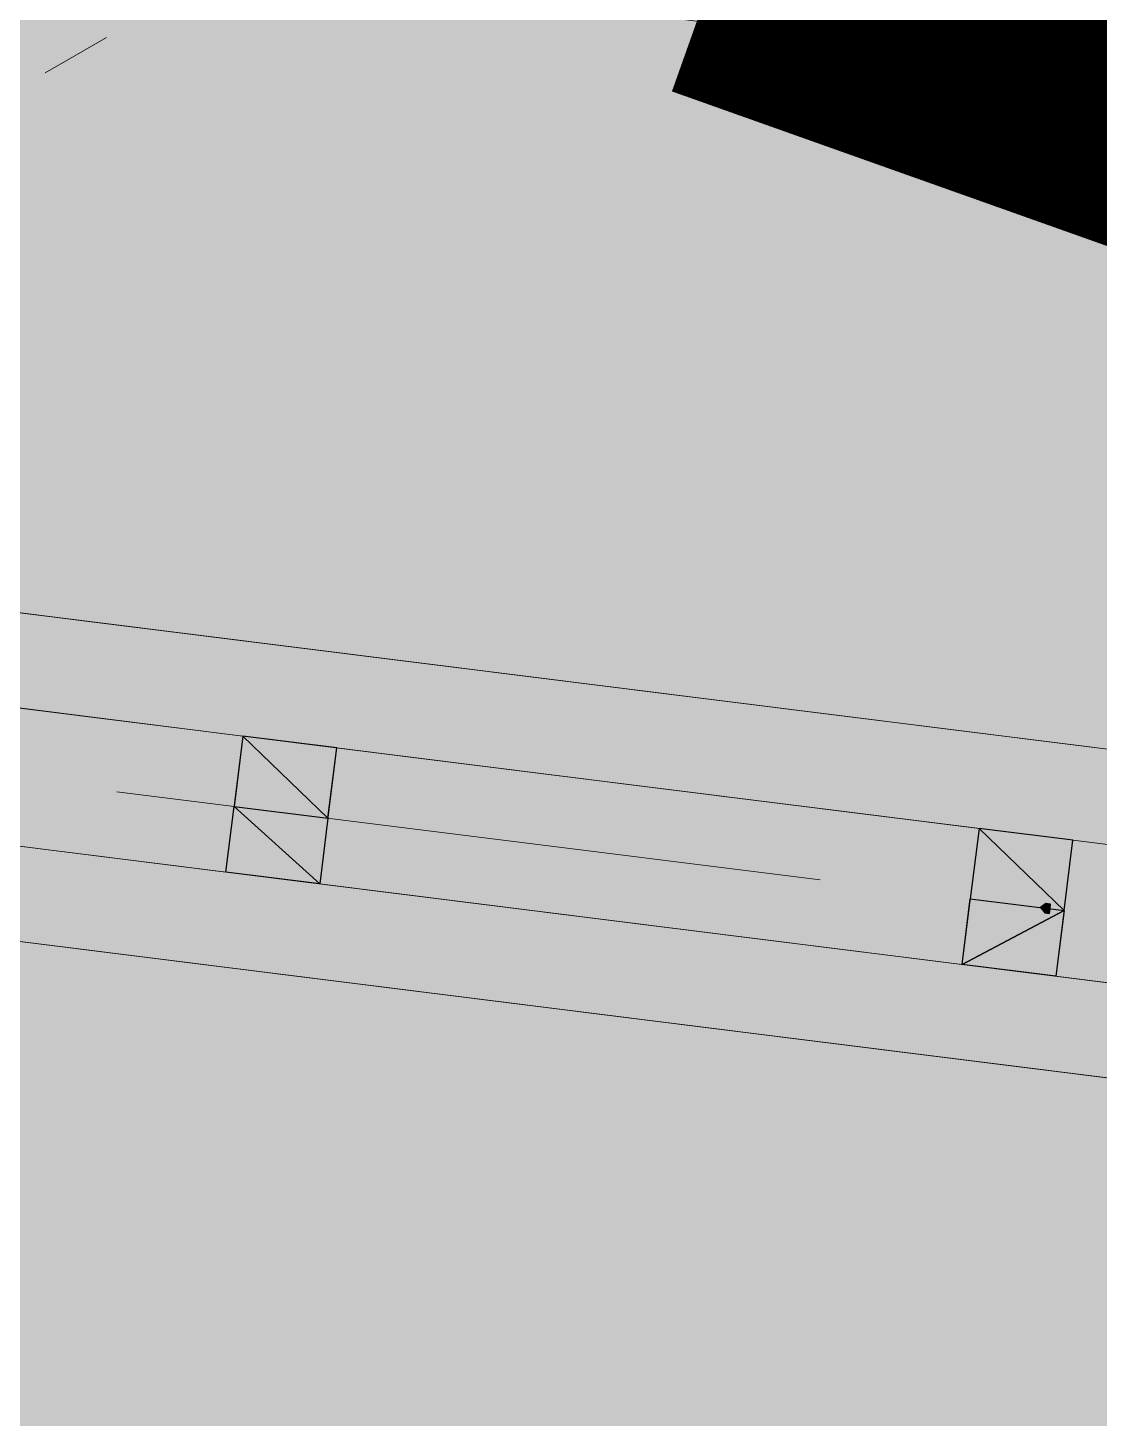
# Model space of a CAD drawing. Header units: metres. Extents: x -4 to 509425, y 7549 to 4732445.
# Drawn here: x 476014.224 to 476016.144, y 4719777.297 to 4719779.787 of the extents above; entities that cross this region are included whole.
import ezdxf

# ---------------------------------------------------------------- set-up
doc = ezdxf.new("R2010")
doc.units = ezdxf.units.M
doc.header["$LTSCALE"] = 0.01
doc.header["$MEASUREMENT"] = 0
doc.layers.get('0').update_dxf_attribs({"lineweight": 0})
for name, color, linetype in [('_SUBESTACIÓN', 1, 'Continuous'), ('NUDO GAROÑA', 211, 'Continuous'), ('SUBESTACION LA VID', 253, 'Continuous')]:
    doc.layers.add(name, color=color, linetype=linetype)

# ---------------------------------------------------------------- blocks, each defined once
blk = doc.blocks.new('A$Cfff6051d')
at = {"layer": 'SUBESTACION LA VID', "transparency": 33554687}
h = blk.add_hatch(color=256, dxfattribs=at)
h.dxf.hatch_style = 2
h.paths.add_polyline_path([(476016.0557, 4719778.2096), (476016.0567, 4719778.218), (476016.0483, 4719778.2191), (476016.0388, 4719778.2117), (476016.0462, 4719778.2023), (476016.0546, 4719778.2012)])
at = {"layer": 'SUBESTACION LA VID', "lineweight": 15}
for p, q in [((476019.8979, 4719778.0266), (476006.8857, 4719779.6579)), ((476019.7256, 4719777.8775), (476007.0075, 4719779.472)), ((476019.695, 4719777.6339), (476006.9769, 4719779.2284)), ((476019.8252, 4719777.447), (476006.8131, 4719779.0783)), ((476014.5792, 4719778.2753), (476014.6098, 4719778.5189)), ((476014.7473, 4719778.2542), (476014.7778, 4719778.4978)), ((476015.644, 4719778.2612), (476014.384, 4719778.4192)), ((476015.8981, 4719778.1099), (476015.9286, 4719778.3536)), ((476016.0661, 4719778.0889), (476016.0966, 4719778.3325))]:
    blk.add_line(p, q, dxfattribs=at)
at = {"layer": 'SUBESTACION LA VID', "lineweight": 0}
for p, q in [((476013.3792, 4719778.8438), (476017.3442, 4719778.3467)), ((476017.3694, 4719778.3436), (476013.3792, 4719778.8438)), ((476013.2825, 4719778.6853), (476014.6098, 4719778.5189)), ((476013.252, 4719778.4417), (476014.5792, 4719778.2753)), ((476014.5792, 4719778.2753), (476017.2254, 4719777.9435))]:
    blk.add_line(p, q, dxfattribs=at)
at = {"layer": 'SUBESTACION LA VID', "lineweight": 15}
for points in [[(476013.6632, 4719780.0198), (476013.6716, 4719780.087), (476017.3845, 4719779.6215), (476017.3761, 4719779.5543), (476013.6632, 4719780.0198)], [(476014.2553, 4719779.7067), (476014.292, 4719779.7277), (476014.3656, 4719779.7696)], [(476019.7467, 4719778.0455), (476017.3694, 4719778.3436), (476017.3757, 4719778.394), (476017.3505, 4719778.3971), (476017.3442, 4719778.3467), (476013.396, 4719778.8417), (476013.4023, 4719778.8921), (476013.3855, 4719778.8942), (476013.3792, 4719778.8438), (476009.431, 4719779.3388), (476009.4374, 4719779.3892), (476009.4122, 4719779.3924), (476009.4058, 4719779.342), (476007.0285, 4719779.64)], [(476012.1317, 4719778.8296), (476013.2825, 4719778.6853), (476013.2667, 4719778.5593), (476013.4347, 4719778.5382), (476013.4505, 4719778.6642), (476014.6098, 4719778.5189), (476014.594, 4719778.3929), (476014.762, 4719778.3718), (476014.7778, 4719778.4978), (476015.9286, 4719778.3536), (476015.9128, 4719778.2275), (476016.0809, 4719778.2065), (476016.0966, 4719778.3325), (476017.2559, 4719778.1872)], [(476019.674, 4719777.4659), (476017.2967, 4719777.764), (476017.2904, 4719777.7135), (476017.2652, 4719777.7167), (476017.2715, 4719777.7671), (476013.3233, 4719778.2621), (476013.317, 4719778.2117), (476013.3002, 4719778.2138), (476013.3065, 4719778.2642), (476009.3584, 4719778.7592), (476009.3521, 4719778.7088), (476009.3269, 4719778.7119), (476009.3332, 4719778.7623), (476006.9559, 4719779.0604)], [(476012.1011, 4719778.586), (476013.252, 4719778.4417), (476013.2667, 4719778.5593), (476013.4347, 4719778.5382), (476013.42, 4719778.4206), (476014.5792, 4719778.2753), (476014.594, 4719778.3929), (476014.762, 4719778.3718), (476014.7473, 4719778.2542), (476015.8981, 4719778.1099), (476015.9128, 4719778.2275), (476016.0809, 4719778.2065), (476016.0661, 4719778.0889), (476017.2254, 4719777.9435)]]:
    blk.add_lwpolyline(points, dxfattribs=at)
at = {"layer": 'SUBESTACION LA VID', "lineweight": 0}
for points in [[(476007.0285, 4719779.64), (476017.3694, 4719778.3436), (476009.4058, 4719779.342)], [(476006.9559, 4719779.0604), (476017.2967, 4719777.764), (476009.3332, 4719778.7623)], [(476017.2967, 4719777.764), (476013.3233, 4719778.2621), (476009.3332, 4719778.7623), (476013.3065, 4719778.2642)], [(476018.1463, 4719778.0755), (476017.2559, 4719778.1872), (476014.6098, 4719778.5189)], [(476016.0966, 4719778.3325), (476014.6098, 4719778.5189), (476015.9286, 4719778.3536)], [(476015.8981, 4719778.1099), (476017.2254, 4719777.9435), (476014.7473, 4719778.2542)]]:
    blk.add_lwpolyline(points, dxfattribs=at)
at = {"layer": 'SUBESTACION LA VID'}
for points in [[(476014.594, 4719778.3929), (476014.762, 4719778.3718), (476014.6098, 4719778.5189)], [(476014.762, 4719778.3718), (476014.7778, 4719778.4978), (476014.6098, 4719778.5189)], [(476014.5792, 4719778.2753), (476014.594, 4719778.3929), (476014.7473, 4719778.2542)], [(476014.7473, 4719778.2542), (476014.594, 4719778.3929), (476014.762, 4719778.3718)], [(476015.9128, 4719778.2275), (476016.0809, 4719778.2065), (476015.9286, 4719778.3536)], [(476016.0809, 4719778.2065), (476016.0966, 4719778.3325), (476015.9286, 4719778.3536)], [(476015.8981, 4719778.1099), (476015.9128, 4719778.2275), (476016.0809, 4719778.2065)], [(476016.0557, 4719778.2096), (476016.0567, 4719778.218), (476016.0483, 4719778.2191), (476016.0388, 4719778.2117), (476016.0462, 4719778.2023), (476016.0546, 4719778.2012)], [(476016.0661, 4719778.0889), (476015.8981, 4719778.1099), (476016.0809, 4719778.2065)]]:
    blk.add_lwpolyline(points, close=True, dxfattribs=at)
at = {"layer": 'SUBESTACION LA VID', "lineweight": 0}
for points in [[(476014.594, 4719778.3929), (476014.762, 4719778.3718), (476014.6098, 4719778.5189)], [(476014.762, 4719778.3718), (476014.7778, 4719778.4978), (476014.6098, 4719778.5189)], [(476014.5792, 4719778.2753), (476014.594, 4719778.3929), (476014.7473, 4719778.2542)], [(476014.7473, 4719778.2542), (476014.594, 4719778.3929), (476014.762, 4719778.3718)], [(476015.9128, 4719778.2275), (476016.0809, 4719778.2065), (476015.9286, 4719778.3536)], [(476016.0809, 4719778.2065), (476016.0966, 4719778.3325), (476015.9286, 4719778.3536)], [(476015.8981, 4719778.1099), (476015.9128, 4719778.2275), (476016.0809, 4719778.2065)], [(476016.0557, 4719778.2096), (476016.0567, 4719778.218), (476016.0483, 4719778.2191), (476016.0388, 4719778.2117), (476016.0462, 4719778.2023), (476016.0546, 4719778.2012)], [(476016.0661, 4719778.0889), (476015.8981, 4719778.1099), (476016.0809, 4719778.2065)]]:
    blk.add_lwpolyline(points, close=True, dxfattribs=at)

msp = doc.modelspace()

# ---------------------------------------------------------------- hatches: boundary and pattern name
at = {"layer": '_SUBESTACIÓN', "transparency": 33554559}
h = msp.add_hatch(color=1, dxfattribs=at)
h.dxf.hatch_style = 1
h.paths.add_polyline_path([(475968.6399, 4719805.825), (476089.9386, 4719790.615), (476078.1686, 4719696.74), (475956.8686, 4719711.9502)])

# ---------------------------------------------------------------- linework, layer by layer
at = {"layer": 'NUDO GAROÑA', "color": 1, "const_width": 10}
msp.add_lwpolyline([(476020.09, 4719778), (476049.4926, 4719860.7903)], dxfattribs=at)

# ---------------------------------------------------------------- block references
at = {"linetype": 'Continuous'}
msp.add_blockref('A$Cfff6051d', (0, 0), dxfattribs=at)

doc.saveas('drawing.dxf')
